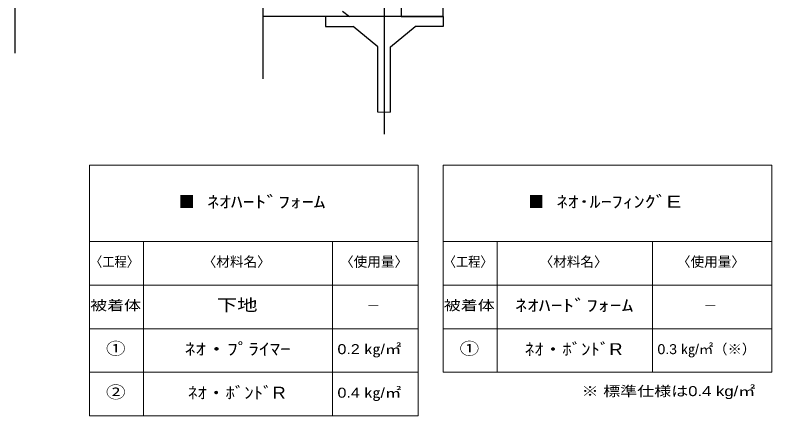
# Model space of a CAD drawing. Units: millimetres, scale not verified. Extents: x -11 to 8.8, y -10.4 to 10.1.
# Drawn here: x -8.09 to 5.82, y -10.42 to -3.06 of the extents above; entities that cross this region are included whole.
import ezdxf
from ezdxf.enums import TextEntityAlignment as Align

# ---------------------------------------------------------------- set-up
doc = ezdxf.new("R2010")
doc.units = ezdxf.units.MM
doc.header["$LTSCALE"] = 0.01
doc.layers.add('0-0_0', color=134, linetype='Continuous')
doc.layers.add('0-6_Z_O-文字', color=161, linetype='Continuous', lineweight=18)
doc.styles.add('HGPｺﾞｼｯｸM', font='')
doc.styles.get('HGPｺﾞｼｯｸM').set_extended_font_data('HGPｺﾞｼｯｸM')

msp = doc.modelspace()

# ---------------------------------------------------------------- linework, layer by layer
at = {"layer": '0-0_0'}
for p, q in [((-8.09041, -3.75943), (-8.09041, 5.94208)), ((-3.53618, 0.97758), (-3.53618, -4.23228)), ((-1.3064, -2.51827), (-1.3064, -5.24806)), ((-2.07623, -2.98519), (-1.94262, -3.08519)), ((-0.34905, -3.08519), (-3.53618, -3.08519)), ((-0.22451, -3.08519), (-2.79752, -3.08519)), ((-1.42297, -3.64047), (-1.87462, -3.27063)), ((-1.18984, -3.64047), (-0.73819, -3.27063)), ((-1.42297, -4.84434), (-1.42297, -3.64047)), ((-1.18984, -4.84434), (-1.18984, -3.64047))]:
    msp.add_line(p, q, dxfattribs=at)
msp.add_lwpolyline([(-0.22451, -2.36065), (-0.99726, -2.36065), (-0.99726, -3.08519), (-0.22451, -3.08519)], close=True, dxfattribs=at)
for points in [[(-2.38829, -3.08519), (-2.38829, -3.27063), (-1.87462, -3.27063)], [(-0.22451, -3.08519), (-0.22451, -3.27063), (-0.73819, -3.27063)]]:
    msp.add_lwpolyline(points, dxfattribs=at)
at = {"layer": '0-6_Z_O-文字', "color": 134}
for p, q in [((-1.42297, -4.84434), (-1.3064, -4.84434)), ((-1.18984, -4.84434), (-1.3064, -4.84434)), ((-6.72358, -5.81596), (-0.68152, -5.81596)), ((-6.72358, -5.81596), (-6.72358, -10.4186)), ((-0.68152, -5.81596), (-0.68152, -10.4186)), ((-0.22358, -5.81596), (5.81848, -5.81596)), ((-0.22358, -5.81596), (-0.22358, -9.6186)), ((5.81848, -5.81596), (5.81848, -9.6186)), ((-6.72358, -7.2186), (-0.68152, -7.2186)), ((-0.22358, -7.2186), (5.81848, -7.2186)), ((-6.72358, -8.0186), (-0.68152, -8.0186)), ((-0.22358, -8.0186), (5.81848, -8.0186)), ((-6.72358, -8.8186), (-0.68152, -8.8186)), ((-0.22358, -8.8186), (5.81848, -8.8186)), ((-6.72358, -9.6186), (-0.68152, -9.6186)), ((-0.22358, -9.6186), (5.81848, -9.6186)), ((-6.72358, -10.4186), (-0.68152, -10.4186))]:
    msp.add_line(p, q, dxfattribs=at)
at = {"layer": '0-6_Z_O-文字', "color": 1}
for p, q in [((-5.73066, -7.2186), (-5.73066, -10.4186)), ((-2.25626, -7.2186), (-2.25626, -10.4186)), ((0.76934, -7.2186), (0.76934, -9.6186)), ((3.62702, -7.2186), (3.62702, -9.6186))]:
    msp.add_line(p, q, dxfattribs=at)

# ---------------------------------------------------------------- texts
at = {"layer": '0-6_Z_O-文字', "color": 7, "style": 'HGPｺﾞｼｯｸM', "width": 0.95}
msp.add_text('■', height=0.2199, dxfattribs=at).set_placement((-5.07996, -6.66423), align=Align.BOTTOM_LEFT)
at = {"layer": '0-6_Z_O-文字', "color": 134, "style": 'HGPｺﾞｼｯｸM'}
for s, height, width, p in [('ﾈｵﾊｰﾄﾞﾌｫｰﾑ', 0.2199, 1.45, (-4.56067, -6.66423)), ('ﾈｵ･ﾙｰﾌｨﾝｸﾞE', 0.2199, 1.35, (1.8609, -6.66271)), ('〈工程〉', 0.1833, 0.9, (-6.71379, -7.73535)), ('〈工程〉', 0.1833, 0.9, (-0.21379, -7.73535)), ('被着体', 0.1833, 1.25, (-6.71252, -8.53535)), ('下地', 0.2199, 1.25, (-4.38483, -8.55794)), ('被着体', 0.1833, 1.25, (-0.21252, -8.53535)), ('ﾈｵﾊｰﾄﾞﾌｫｰﾑ', 0.2199, 1.45, (1.09869, -8.56556)), ('①', 0.2199, 1.2, (-6.42052, -9.35871)), ('①', 0.2199, 1.2, (0.07948, -9.35871)), ('ﾈｵ・ﾌﾟﾗｲﾏｰ', 0.2199, 1.3, (-4.97341, -9.36784)), ('0.2 ㎏/㎡', 0.1833, 1.2, (-2.16559, -9.34043)), ('ﾈｵ・ﾎﾞﾝﾄﾞR', 0.2199, 1.15, (1.27838, -9.37013)), ('0.3 ㎏/㎡（※）', 0.1833, 1.05, (3.71577, -9.34043)), ('②', 0.2199, 1.2, (-6.42052, -10.15871)), ('ﾈｵ・ﾎﾞﾝﾄﾞR', 0.2199, 1.15, (-4.91326, -10.17013)), ('0.4 ㎏/㎡', 0.1833, 1.2, (-2.16559, -10.14043)), ('※ 標準仕様は0.4 kg/㎡', 0.1833, 1.25, (2.32067, -10.11102))]:
    msp.add_text(s, height=height, dxfattribs=dict(at, width=width)).set_placement(p, align=Align.BOTTOM_LEFT)
at = {"layer": '0-6_Z_O-文字', "color": 3, "style": 'HGPｺﾞｼｯｸM', "width": 0.95}
msp.add_text('■', height=0.2199, dxfattribs=at).set_placement((1.34161, -6.66271), align=Align.BOTTOM_LEFT)
at = {"layer": '0-6_Z_O-文字', "color": 134, "style": 'HGPｺﾞｼｯｸM'}
for s, p in [('〈材料名〉', (-4.64257, -7.73535)), ('〈使用量〉', (-2.118, -7.73535)), ('〈材料名〉', (1.54907, -7.73535)), ('〈使用量〉', (4.07363, -7.73535)), ('－', (-1.63069, -8.5436)), ('－', (4.56094, -8.5436))]:
    msp.add_text(s, height=0.1833, dxfattribs=at).set_placement(p, align=Align.BOTTOM_LEFT)

doc.saveas('drawing.dxf')
